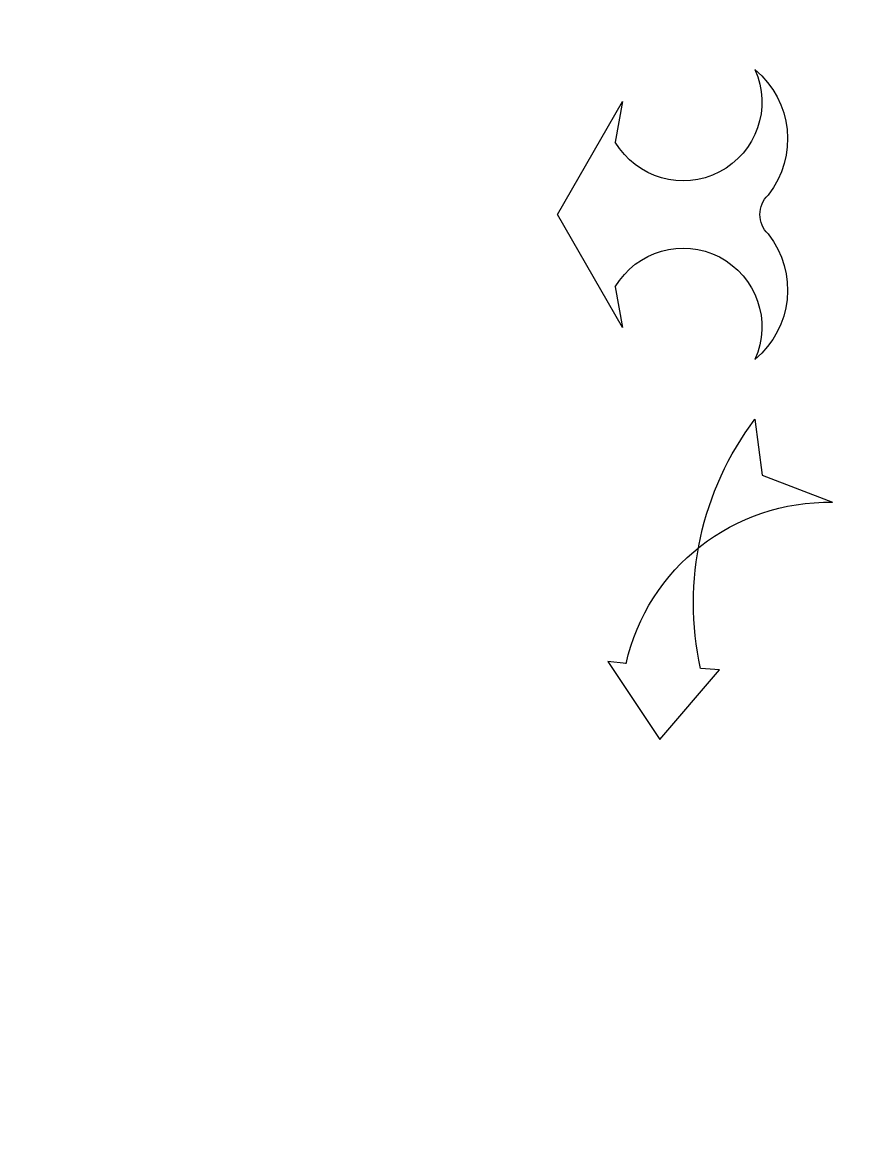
# Model space of a CAD drawing. Header units: inches. Extents: x -172 to 397, y -177 to 127.
# Drawn here: x -41.219 to -40.7, y 70.628 to 71.338 of the extents above; entities that cross this region are included whole.
import ezdxf

# ---------------------------------------------------------------- set-up
doc = ezdxf.new("R2010")
doc.units = ezdxf.units.IN
doc.header["$MEASUREMENT"] = 0
doc.header["$XCLIPFRAME"] = 2
doc.layers.add('AC-FCU VRV', color=100, linetype='Continuous')
doc.layers.add('AC-RA', color=210, linetype='Continuous')
picture_1 = doc.add_image_def('image3.tif', size_in_pixel=(13248, 8704))

# ---------------------------------------------------------------- blocks, each defined once
blk = doc.blocks.new('A$C083B7792')
at = {"layer": 'AC-FCU VRV', "color": 4}
for p, q in [((-0.09709, 0.034), (-0.11132, 0.07085)), ((0.17619, 0.034), (0.19042, 0.07085)), ((-0.06779, 0.03017), (-0.09709, 0.034)), ((0.14689, 0.03017), (0.17619, 0.034)), ((-0.23572, -0.01977), (-0.19909, 0.01159)), ((-0.19909, 0.01159), (-0.19841, 0.00168)), ((0.2782, 0.01159), (0.27752, 0.00168)), ((0.31483, -0.01977), (0.2782, 0.01159)), ((-0.19479, -0.04705), (-0.23572, -0.01977)), ((0.27389, -0.04705), (0.31483, -0.01977)), ((-0.19574, -0.03744), (-0.19479, -0.04705)), ((0.00158, -0.04309), (-0.01965, -0.03929)), ((-0.01965, -0.03929), (0.03955, -0.07347)), ((0.03955, -0.07347), (0.09875, -0.03929)), ((0.09875, -0.03929), (0.07753, -0.04309)), ((0.27484, -0.03744), (0.27389, -0.04705))]:
    blk.add_line(p, q, dxfattribs=at)
for centre, radius, start, end in [((-0.21988, 0.06844), 0.10859, 282.73018, 1.27243), ((0.29899, 0.06844), 0.10859, 178.72757, 257.26982), ((0, 0), 0.04728, 51.64888, 140.34494), ((0.0791, 0), 0.04728, 39.65506, 128.35112), ((0.03955, 0.04695), 0.01421, 224.03382, 315.96618), ((-0.16389, 0.15707), 0.15919, 257.47415, 307.13652), ((-0.01941, -0.0075), 0.04132, 300.53076, 114.27275), ((0.09852, -0.0075), 0.04132, 65.72725, 239.46924), ((0.24299, 0.15707), 0.15919, 232.86348, 282.52585)]:
    blk.add_arc(centre, radius, start, end, dxfattribs=at)
blk = doc.blocks.new('FTM(15-28)PV2S')
at = {"layer": 'AC-FCU VRV', "color": 4}
blk.add_blockref('A$C083B7792', (1985.95009, 1337.9432), dxfattribs=at)
blk = doc.blocks.new('*U267')
at = {"layer": 'AC-RA'}
blk.add_blockref('FTM(15-28)PV2S', (759.25128, 606.47925), dxfattribs=at)

msp = doc.modelspace()

# ---------------------------------------------------------------- block references
at = {"layer": 'AC-RA', "color": 4, "xscale": -1.2, "yscale": 1.2, "zscale": 1.2, "rotation": 270}
msp.add_blockref('*U267', (-2374.10087, -3223.07213), dxfattribs=at)

# ---------------------------------------------------------------- pictures from other files: only their frames are drawn
image = msp.add_image(picture_1, insert=(-98.8, 49.99497), size_in_units=(103.25975, 67.84215))
image.set_boundary_path([(1164.2954, 432.6385), (11144.8966, 7632.0684)])

doc.saveas('drawing.dxf')
